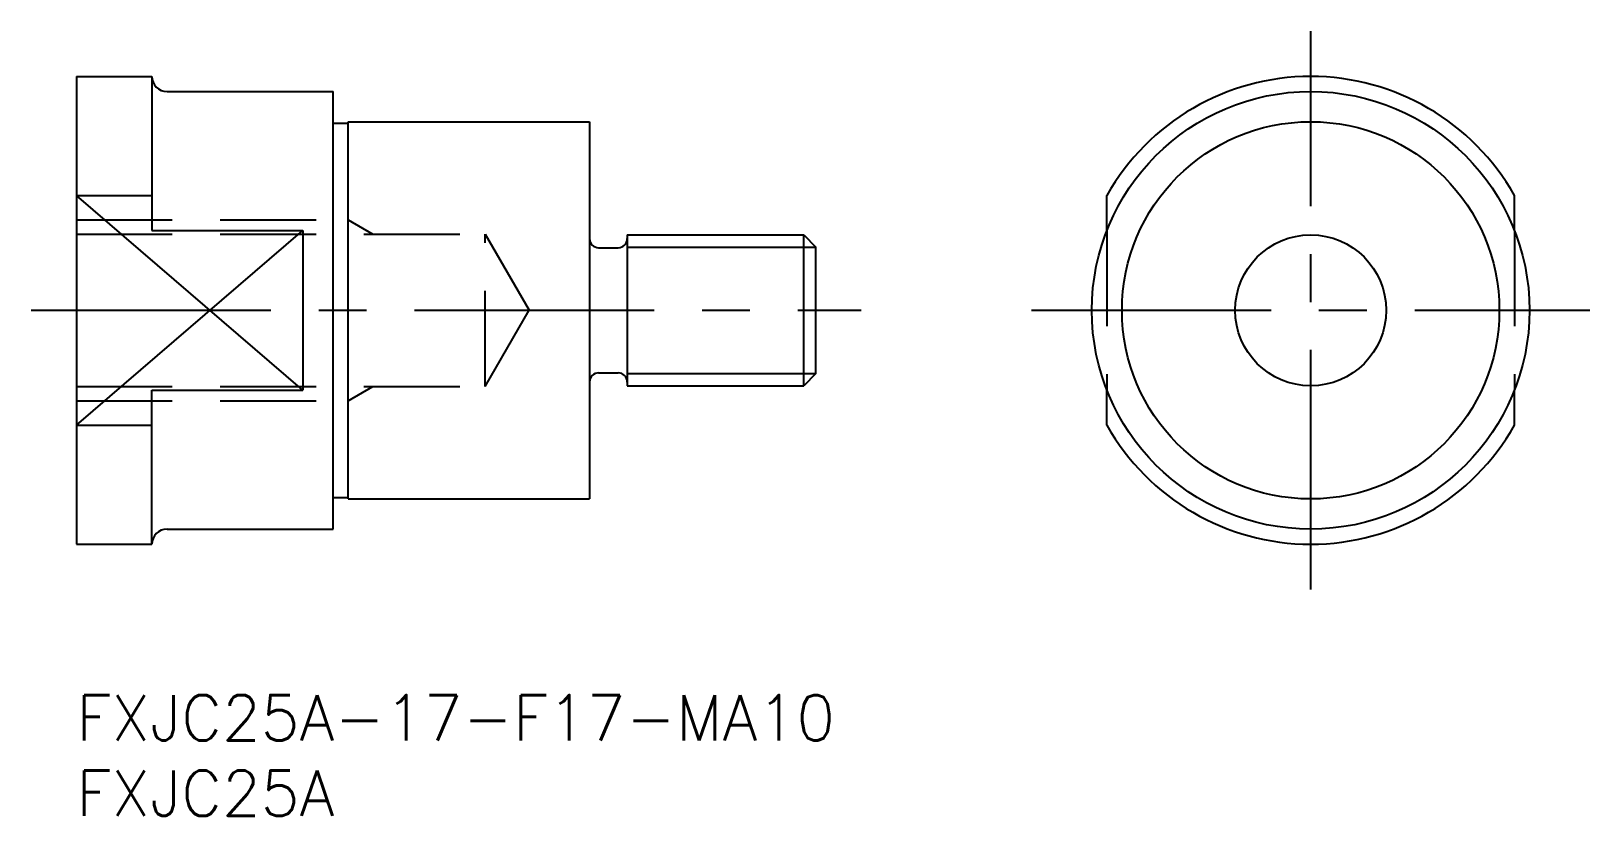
# Model space of a CAD drawing. Extents: x -3 to 100, y -8 to 44.
import ezdxf

# ---------------------------------------------------------------- set-up
doc = ezdxf.new("R2010")
doc.units = 0
doc.header["$LTSCALE"] = 0.5
doc.linetypes.add('CENTER', pattern=[50.8, 31.75, -6.35, 6.35, -6.35])
doc.linetypes.add('DASHED', pattern=[19.05, 12.7, -6.35])
for name, color, linetype in [('MSM_CENTER', 1, 'CENTER'), ('MSM_CONTINUOUS', 7, 'CONTINUOUS'), ('MSM_DASHED', 4, 'DASHED'), ('MSM_NARROW', 5, 'CONTINUOUS'), ('MSM_PART_NUMBER', 7, 'CONTINUOUS')]:
    doc.layers.add(name, color=color, linetype=linetype)
doc.styles.get("Standard").update_dxf_attribs({"font": 'txt.shx', "height": 3, "bigfont": 'bigfont.shx'})

# ---------------------------------------------------------------- blocks, each defined once
blk = doc.blocks.new('*U13')
at = {"layer": 'MSM_PART_NUMBER'}
blk.add_text('FXJC25A-17-F17-MA10', height=3, dxfattribs=at).set_placement((0, -3))
blk = doc.blocks.new('*U14')
at = {"layer": 'MSM_PART_NUMBER'}
blk.add_text('FXJC25A', height=3, dxfattribs=at).set_placement((0, -8))

msp = doc.modelspace()

# ---------------------------------------------------------------- linework, layer by layer
at = {"layer": 'MSM_CENTER'}
for p, q in [((81.78, 7), (81.78, 44)), ((-3, 25.5), (52, 25.5)), ((63.28, 25.5), (100.28, 25.5))]:
    msp.add_line(p, q, dxfattribs=at)
at = {"layer": 'MSM_CONTINUOUS'}
for p, q in [((0, 41), (0, 10)), ((0, 41), (5, 41)), ((5, 41), (5, 30.79)), ((6, 40), (17, 40)), ((17, 11), (17, 40)), ((17, 37.9), (18, 37.9)), ((18, 38), (34, 38)), ((18, 13), (18, 38)), ((34, 38), (34, 13)), ((0, 33.12), (5, 33.12)), ((68.28, 30.79), (68.28, 33.12)), ((95.28, 30.79), (95.28, 33.12)), ((5, 30.79), (15, 30.79)), ((15, 30.79), (15, 20.21)), ((36.5, 30.5), (48.19, 30.5)), ((36.5, 30.5), (36.5, 20.5)), ((48.19, 20.5), (48.19, 30.5)), ((48.19, 30.5), (49, 29.69)), ((34.6, 29.65), (35.9, 29.65)), ((49, 21.31), (49, 29.69)), ((34.6, 21.35), (35.9, 21.35)), ((49, 21.31), (48.19, 20.5)), ((5, 10), (5, 20.21)), ((5, 20.21), (15, 20.21)), ((36.5, 20.5), (48.19, 20.5)), ((68.28, 17.88), (68.28, 20.21)), ((95.28, 17.88), (95.28, 20.21)), ((0, 17.88), (5, 17.88)), ((17, 13.1), (18, 13.1)), ((18, 13), (34, 13)), ((6, 11), (17, 11)), ((0, 10), (5, 10))]:
    msp.add_line(p, q, dxfattribs=at)
for radius in [14.5, 12.5, 5]:
    msp.add_circle((81.78, 25.5), radius, dxfattribs=at)
for centre, radius, start, end in [((6, 41), 1, 180, 270), ((81.78, 25.5), 15.5, 29.4287, 150.5713), ((34.6, 30.25), 0.6, 180, 270), ((35.9, 30.25), 0.6, 270, 0), ((34.6, 20.75), 0.6, 90, 180), ((35.9, 20.75), 0.6, 0, 90), ((81.78, 25.5), 15.5, 209.4287, 330.5713), ((6, 10), 1, 90, 180)]:
    msp.add_arc(centre, radius, start, end, dxfattribs=at)
at = {"layer": 'MSM_DASHED'}
for p, q in [((0, 31.5), (18, 31.5)), ((18, 31.5), (19.64, 30.55)), ((0, 30.55), (27.08, 30.55)), ((27.08, 20.45), (27.08, 30.55)), ((27.08, 30.55), (30, 25.5)), ((68.28, 30.79), (68.28, 20.21)), ((95.28, 30.79), (95.28, 20.21)), ((27.08, 20.45), (30, 25.5)), ((0, 20.45), (27.08, 20.45)), ((18, 19.5), (19.64, 20.45)), ((0, 19.5), (18, 19.5))]:
    msp.add_line(p, q, dxfattribs=at)
at = {"layer": 'MSM_NARROW'}
for p, q in [((15, 20.21), (0, 33.12)), ((0, 17.88), (15, 30.79)), ((36.5, 29.69), (49, 29.69)), ((36.5, 21.31), (49, 21.31))]:
    msp.add_line(p, q, dxfattribs=at)

# ---------------------------------------------------------------- block references
at = {"layer": 'MSM_CONTINUOUS'}
for name in ['*U13', '*U14']:
    msp.add_blockref(name, (0, 0), dxfattribs=at)

doc.saveas('drawing.dxf')
